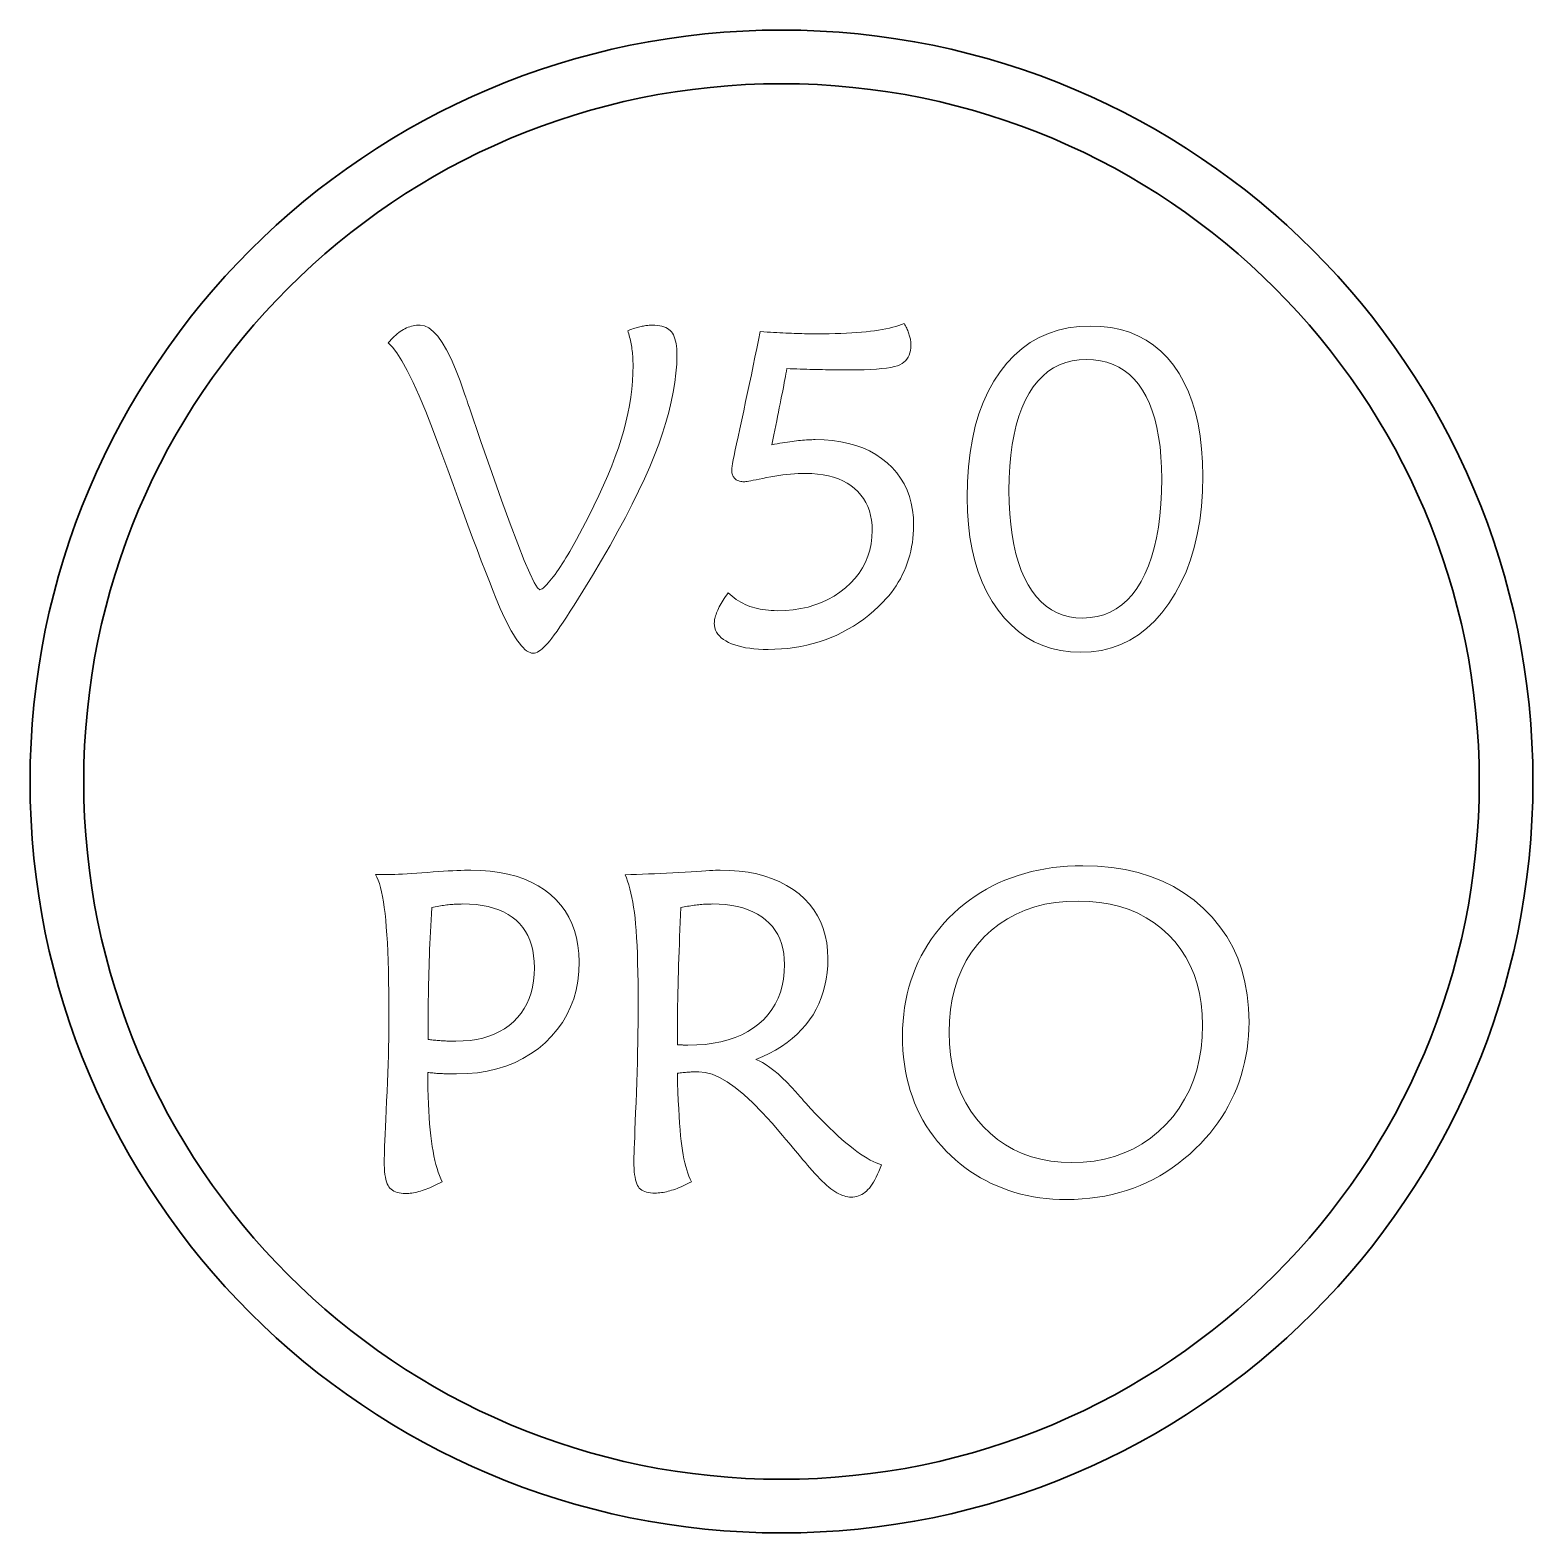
# Model space of a CAD drawing. Extents: x 134.5 to 162.5, y 91 to 119.
import ezdxf

# ---------------------------------------------------------------- set-up
doc = ezdxf.new("R2010")
doc.units = 0

msp = doc.modelspace()

# ---------------------------------------------------------------- linework, layer by layer
at = {"color": 7, "lineweight": 13}
for points in [[(141.173492, 113.170067), (141.200958, 113.203201), (141.228592, 113.23455), (141.256393, 113.264114), (141.284363, 113.291893), (141.3125, 113.317886), (141.34079, 113.342102), (141.369263, 113.364532), (141.397888, 113.38517), (141.426682, 113.40403), (141.455658, 113.421104), (141.484909, 113.436478), (141.514572, 113.450233), (141.544662, 113.462372), (141.57515, 113.472893), (141.606064, 113.481789), (141.63739, 113.489075), (141.669144, 113.494736), (141.701294, 113.498779), (141.733871, 113.501205), (141.766861, 113.502022), (141.848343, 113.489197), (141.930176, 113.450729), (142.012329, 113.386627), (142.094818, 113.296875), (142.177643, 113.18148), (142.260803, 113.040443), (142.344284, 112.873764), (142.428101, 112.681435), (142.512253, 112.46347), (142.596725, 112.219864), (142.607224, 112.190651), (142.617142, 112.162766), (142.62648, 112.136208), (142.635239, 112.110977), (142.643417, 112.087082), (142.651001, 112.064507), (142.65802, 112.043266), (142.664444, 112.023346), (142.670303, 112.004753), (142.675568, 111.987495), (142.675613, 111.987457), (142.675735, 111.987328), (142.675949, 111.987122), (142.676239, 111.986832), (142.676605, 111.986458), (142.677063, 111.986), (142.677597, 111.985466), (142.678223, 111.98484), (142.678925, 111.984131), (142.679718, 111.983345), (142.900513, 111.335297), (143.101456, 110.755463), (143.282578, 110.243843), (143.443863, 109.800446), (143.585312, 109.425255), (143.70694, 109.118286), (143.808716, 108.879532), (143.890671, 108.708992), (143.952789, 108.606667), (143.995071, 108.572556), (144.007721, 108.57457), (144.022461, 108.580605), (144.039261, 108.590668), (144.058136, 108.604759), (144.079102, 108.622871), (144.102127, 108.645004), (144.127228, 108.671165), (144.154404, 108.701355), (144.183655, 108.735565), (144.214981, 108.773804), (144.247513, 108.815155), (144.28038, 108.858696), (144.313583, 108.904449), (144.347107, 108.952393), (144.380966, 109.002541), (144.415146, 109.054878), (144.449677, 109.109428), (144.484528, 109.166168), (144.519714, 109.225113), (144.555237, 109.286247), (144.678574, 109.507225), (144.794662, 109.722015), (144.903473, 109.930626), (145.005035, 110.133057), (145.099319, 110.3293), (145.186356, 110.519363), (145.266129, 110.703239), (145.338638, 110.880943), (145.403885, 111.052452), (145.461868, 111.217789), (145.513519, 111.379173), (145.559723, 111.538864), (145.600479, 111.696854), (145.635818, 111.853142), (145.66571, 112.007721), (145.69017, 112.160606), (145.709198, 112.31179), (145.722794, 112.461273), (145.730942, 112.609055), (145.733658, 112.755127), (145.733414, 112.789864), (145.732666, 112.824341), (145.731415, 112.858574), (145.729675, 112.892555), (145.727432, 112.926292), (145.724701, 112.959778), (145.721466, 112.993011), (145.717728, 113.026001), (145.713501, 113.058739), (145.708771, 113.091232), (145.703537, 113.123428), (145.697815, 113.155296), (145.691589, 113.186829), (145.68486, 113.218033), (145.677643, 113.248909), (145.669922, 113.279449), (145.661713, 113.309654), (145.653, 113.339531), (145.643784, 113.369072), (145.634079, 113.398285), (145.661209, 113.408783), (145.687851, 113.418701), (145.713989, 113.428032), (145.739639, 113.43679), (145.764786, 113.444962), (145.789429, 113.45256), (145.813583, 113.459572), (145.837234, 113.466003), (145.860382, 113.471855), (145.883041, 113.477119), (145.905273, 113.48185), (145.927185, 113.486084), (145.948761, 113.489822), (145.970001, 113.493057), (145.990921, 113.495796), (146.011505, 113.498032), (146.031754, 113.499779), (146.051666, 113.501022), (146.071259, 113.50177), (146.0905, 113.502022), (146.140396, 113.500771), (146.18718, 113.49704), (146.230865, 113.490814), (146.271423, 113.482101), (146.308868, 113.470901), (146.343201, 113.457207), (146.37442, 113.441025), (146.402542, 113.422348), (146.427536, 113.401192), (146.449432, 113.377541), (146.46875, 113.350777), (146.486023, 113.320274), (146.501266, 113.286041), (146.514496, 113.248077), (146.525665, 113.206375), (146.534821, 113.160942), (146.541931, 113.111771), (146.547028, 113.058868), (146.550064, 113.002228), (146.551086, 112.941849), (146.546921, 112.77758), (146.534409, 112.608406), (146.51355, 112.434341), (146.48436, 112.255379), (146.446838, 112.071518), (146.400955, 111.882767), (146.346756, 111.689117), (146.284195, 111.490562), (146.213303, 111.287125), (146.134079, 111.078781), (146.04567, 110.863762), (145.947266, 110.640274), (145.838867, 110.408325), (145.720459, 110.167908), (145.592056, 109.919029), (145.453659, 109.66169), (145.305252, 109.395874), (145.146851, 109.121605), (144.978455, 108.838867), (144.800049, 108.547661), (144.716934, 108.41291), (144.63855, 108.287498), (144.564911, 108.171417), (144.495987, 108.064674), (144.431793, 107.96727), (144.37233, 107.879196), (144.317596, 107.800461), (144.267609, 107.731064), (144.222336, 107.671005), (144.181793, 107.620277), (144.144363, 107.576523), (144.108429, 107.537369), (144.07399, 107.502831), (144.041046, 107.472893), (144.009598, 107.447556), (143.97963, 107.426834), (143.951172, 107.410713), (143.924194, 107.3992), (143.898727, 107.392288), (143.874741, 107.389984), (143.845276, 107.392868), (143.814987, 107.40152), (143.783875, 107.415939), (143.751923, 107.436127), (143.719131, 107.462082), (143.685532, 107.493805), (143.651093, 107.531296), (143.615814, 107.574547), (143.579712, 107.623573), (143.542786, 107.678368), (143.505035, 107.738968), (143.466446, 107.80542), (143.427017, 107.877724), (143.386765, 107.955879), (143.345688, 108.039879), (143.303787, 108.129738), (143.261047, 108.225441), (143.217484, 108.326996), (143.17308, 108.434402), (143.127853, 108.547661), (143.057388, 108.724884), (142.98378, 108.912971), (142.907013, 109.111938), (142.827103, 109.32177), (142.744034, 109.542473), (142.657806, 109.774048), (142.568436, 110.016502), (142.475906, 110.269821), (142.380219, 110.534012), (142.281372, 110.809074), (142.13736, 111.206123), (142.000717, 111.567413), (141.87146, 111.892929), (141.749588, 112.182686), (141.635117, 112.436668), (141.528015, 112.654884), (141.428314, 112.837326), (141.335983, 112.984009), (141.251053, 113.094925)], [(147.505447, 108.514465), (147.542374, 108.481331), (147.580139, 108.449982), (147.618729, 108.420418), (147.658142, 108.392639), (147.698395, 108.366646), (147.739471, 108.34243), (147.781372, 108.320007), (147.824112, 108.299362), (147.867691, 108.280502), (147.912079, 108.263428), (147.95752, 108.248055), (148.004196, 108.234299), (148.052124, 108.22216), (148.101288, 108.211647), (148.151703, 108.202744), (148.203369, 108.195465), (148.256271, 108.189796), (148.310425, 108.185753), (148.365814, 108.183327), (148.422455, 108.182518), (148.573303, 108.186768), (148.718811, 108.199532), (148.858948, 108.220795), (148.993744, 108.250565), (149.123184, 108.288841), (149.247269, 108.335625), (149.365997, 108.390915), (149.479385, 108.454712), (149.587418, 108.527016), (149.690094, 108.607826), (149.785095, 108.695068), (149.870087, 108.786667), (149.945099, 108.882622), (150.010086, 108.982933), (150.065094, 109.087601), (150.110092, 109.196625), (150.145096, 109.310005), (150.17009, 109.427742), (150.185089, 109.549843), (150.190094, 109.676292), (150.186813, 109.77449), (150.176987, 109.86824), (150.160583, 109.957558), (150.13765, 110.042435), (150.108139, 110.122871), (150.072083, 110.198868), (150.029465, 110.270424), (149.980301, 110.33754), (149.924576, 110.400215), (149.862289, 110.45845), (149.794159, 110.511665), (149.720886, 110.55928), (149.642456, 110.601295), (149.558884, 110.637703), (149.470169, 110.66851), (149.376312, 110.693718), (149.277313, 110.713326), (149.173157, 110.727333), (149.063873, 110.735733), (148.949432, 110.738533), (148.880173, 110.737762), (148.810181, 110.735466), (148.739426, 110.731621), (148.667938, 110.72625), (148.595688, 110.719345), (148.522705, 110.710899), (148.448975, 110.70092), (148.374496, 110.689407), (148.299255, 110.676353), (148.223282, 110.661766), (148.150375, 110.647186), (148.084366, 110.634132), (148.025238, 110.62262), (147.972992, 110.61264), (147.927643, 110.604195), (147.889175, 110.59729), (147.857605, 110.591911), (147.832916, 110.588074), (147.815109, 110.58577), (147.804199, 110.585007), (147.78154, 110.585587), (147.760056, 110.587326), (147.739716, 110.590233), (147.720551, 110.594299), (147.702545, 110.599525), (147.685699, 110.605919), (147.670013, 110.613472), (147.655487, 110.622185), (147.64212, 110.632057), (147.629929, 110.643097), (147.618881, 110.655296), (147.609009, 110.668655), (147.600296, 110.683182), (147.592743, 110.698868), (147.586349, 110.715714), (147.581131, 110.733719), (147.577057, 110.752892), (147.574158, 110.773224), (147.572418, 110.794716), (147.571838, 110.817368), (147.5737, 110.837021), (147.5793, 110.872726), (147.588638, 110.924484), (147.601715, 110.99231), (147.618515, 111.076187), (147.639053, 111.176125), (147.66333, 111.292122), (147.69133, 111.424179), (147.723083, 111.572289), (147.75856, 111.736458), (147.795609, 111.90789), (147.832077, 112.077789), (147.867981, 112.246147), (147.90329, 112.412971), (147.938019, 112.578262), (147.972168, 112.74202), (148.005737, 112.904236), (148.038727, 113.064926), (148.071121, 113.224075), (148.102951, 113.381683), (148.16777, 113.37764), (148.231094, 113.373802), (148.292908, 113.370171), (148.353241, 113.366753), (148.412079, 113.363533), (148.469421, 113.360527), (148.525284, 113.357727), (148.579636, 113.355133), (148.632492, 113.352745), (148.683868, 113.350563), (148.734116, 113.348595), (148.783615, 113.346832), (148.832367, 113.345276), (148.880386, 113.343925), (148.927643, 113.342789), (148.974152, 113.34185), (149.019928, 113.341125), (149.064941, 113.340607), (149.109222, 113.340294), (149.15274, 113.340195), (149.273331, 113.340668), (149.389435, 113.342102), (149.501038, 113.34449), (149.608185, 113.347824), (149.710846, 113.352119), (149.809021, 113.357368), (149.90271, 113.363571), (149.991913, 113.370735), (150.076645, 113.378845), (150.156891, 113.387909), (150.233414, 113.397934), (150.306931, 113.408905), (150.377472, 113.420837), (150.445023, 113.433723), (150.509598, 113.447556), (150.571167, 113.462349), (150.629761, 113.478096), (150.685364, 113.494797), (150.737976, 113.512451), (150.787598, 113.531067), (150.799744, 113.508759), (150.811249, 113.486664), (150.822144, 113.464775), (150.832413, 113.4431), (150.842056, 113.421623), (150.851089, 113.40036), (150.859497, 113.379303), (150.867264, 113.358452), (150.87442, 113.337807), (150.880966, 113.317368), (150.886871, 113.297188), (150.892166, 113.27729), (150.896835, 113.257683), (150.900879, 113.238365), (150.904297, 113.219345), (150.907104, 113.200607), (150.909286, 113.182167), (150.910843, 113.164009), (150.911774, 113.146149), (150.912079, 113.128571), (150.910034, 113.077141), (150.90387, 113.029076), (150.8936, 112.98436), (150.879227, 112.943016), (150.860733, 112.905029), (150.838135, 112.870399), (150.811447, 112.839134), (150.780624, 112.811234), (150.745712, 112.78669), (150.706696, 112.765503), (150.660324, 112.746979), (150.603363, 112.7304), (150.535843, 112.715775), (150.457733, 112.703094), (150.369034, 112.692368), (150.26976, 112.683594), (150.159912, 112.676773), (150.039474, 112.67189), (149.908447, 112.668968), (149.766861, 112.667992), (149.712708, 112.668053), (149.658142, 112.668243), (149.603165, 112.668556), (149.54776, 112.668991), (149.491959, 112.669548), (149.43573, 112.670235), (149.379089, 112.671043), (149.322037, 112.671974), (149.264572, 112.673035), (149.206696, 112.674217), (149.148346, 112.675522), (149.089508, 112.676956), (149.030182, 112.678513), (148.970337, 112.680191), (148.910004, 112.681999), (148.849182, 112.683929), (148.787857, 112.685982), (148.726028, 112.688156), (148.663696, 112.69046), (148.600876, 112.692886), (148.592285, 112.646706), (148.583115, 112.597786), (148.573364, 112.546127), (148.563034, 112.49173), (148.552124, 112.434593), (148.540634, 112.374718), (148.528549, 112.312103), (148.5159, 112.24675), (148.50267, 112.178658), (148.488846, 112.107826), (148.474442, 112.034508), (148.459473, 111.958946), (148.443909, 111.881149), (148.427765, 111.801109), (148.411041, 111.718826), (148.393738, 111.6343), (148.375854, 111.547539), (148.357391, 111.458534), (148.338348, 111.367287), (148.318726, 111.273804), (148.370377, 111.283493), (148.420792, 111.292641), (148.469971, 111.301254), (148.517899, 111.309319), (148.564575, 111.316849), (148.610016, 111.323845), (148.654205, 111.330299), (148.697144, 111.336212), (148.738846, 111.341583), (148.779297, 111.34642), (148.818634, 111.350754), (148.856979, 111.35463), (148.894318, 111.358055), (148.930679, 111.361023), (148.966019, 111.363533), (149.000381, 111.365585), (149.033737, 111.367188), (149.066101, 111.368324), (149.097473, 111.369011), (149.127853, 111.36924), (149.293625, 111.364922), (149.452332, 111.351974), (149.603989, 111.330399), (149.748596, 111.300194), (149.886154, 111.261353), (150.016647, 111.213882), (150.140091, 111.157784), (150.256485, 111.093056), (150.365814, 111.019691), (150.468094, 110.937706), (150.56192, 110.848366), (150.645859, 110.752975), (150.719925, 110.65152), (150.784119, 110.544006), (150.838425, 110.430443), (150.882874, 110.310814), (150.917435, 110.185127), (150.942123, 110.053391), (150.95694, 109.915588), (150.961884, 109.771729), (150.960403, 109.689987), (150.955978, 109.60907), (150.948624, 109.528992), (150.938309, 109.449738), (150.925049, 109.371315), (150.908844, 109.293716), (150.889694, 109.216957), (150.867599, 109.141022), (150.84256, 109.065918), (150.814575, 108.991646), (150.783844, 108.918701), (150.750595, 108.84758), (150.714798, 108.778282), (150.676483, 108.710815), (150.635635, 108.645172), (150.592255, 108.581352), (150.546341, 108.519363), (150.497894, 108.459198), (150.446915, 108.400856), (150.393417, 108.344345), (150.306778, 108.258553), (150.217804, 108.177124), (150.126526, 108.100044), (150.032913, 108.027328), (149.936981, 107.958969), (149.838715, 107.894966), (149.738144, 107.83532), (149.635239, 107.780029), (149.530014, 107.729095), (149.422455, 107.682518), (149.312912, 107.640335), (149.201706, 107.6026), (149.088852, 107.569298), (148.974319, 107.540443), (148.858139, 107.516022), (148.740295, 107.49604), (148.620804, 107.480507), (148.499634, 107.469406), (148.376816, 107.462746), (148.252335, 107.460526), (148.159805, 107.46183), (148.071426, 107.465752), (147.987183, 107.47229), (147.907104, 107.481438), (147.831177, 107.493202), (147.759384, 107.507576), (147.691757, 107.524567), (147.628265, 107.544174), (147.568924, 107.566399), (147.513748, 107.591232), (147.463287, 107.618347), (147.418137, 107.647415), (147.378311, 107.678429), (147.343781, 107.711395), (147.314575, 107.746315), (147.29068, 107.78318), (147.272079, 107.821999), (147.258804, 107.862762), (147.250839, 107.905479), (147.248184, 107.95015), (147.248825, 107.971268), (147.250763, 107.993141), (147.253967, 108.015755), (147.258469, 108.039116), (147.264267, 108.063225), (147.271332, 108.088074), (147.279694, 108.113678), (147.289337, 108.14003), (147.300278, 108.167122), (147.3125, 108.194962), (147.326004, 108.223557), (147.34079, 108.252892), (147.356873, 108.282974), (147.374237, 108.313805), (147.392899, 108.345383), (147.412827, 108.377701), (147.434052, 108.410774), (147.456558, 108.444588), (147.480362, 108.479156)], [(156.347763, 110.688744), (156.341446, 110.400589), (156.322464, 110.12368), (156.290817, 109.858017), (156.246521, 109.603592), (156.189575, 109.36042), (156.119965, 109.128494), (156.037704, 108.907806), (155.942795, 108.698364), (155.83522, 108.500175), (155.714981, 108.313225), (155.584671, 108.140961), (155.446854, 107.986832), (155.301529, 107.850838), (155.148682, 107.732971), (154.988327, 107.63324), (154.820465, 107.551643), (154.645096, 107.488182), (154.462204, 107.442848), (154.27182, 107.415649), (154.073914, 107.406586), (153.886002, 107.414444), (153.705688, 107.438034), (153.532974, 107.477348), (153.367859, 107.532394), (153.210327, 107.603157), (153.060379, 107.689651), (152.91803, 107.79187), (152.783279, 107.909821), (152.656128, 108.043488), (152.53656, 108.192886), (152.42659, 108.3554), (152.328186, 108.528412), (152.241364, 108.711914), (152.166107, 108.905922), (152.102432, 109.11042), (152.050339, 109.325424), (152.009827, 109.550919), (151.980881, 109.786911), (151.963516, 110.033409), (151.957733, 110.290398), (151.963867, 110.581955), (151.982285, 110.860771), (152.013, 111.126854), (152.055984, 111.380196), (152.111252, 111.620796), (152.178802, 111.848656), (152.258636, 112.063782), (152.350754, 112.266167), (152.455154, 112.455818), (152.571838, 112.632721), (152.699173, 112.794739), (152.835571, 112.939697), (152.981003, 113.067596), (153.135483, 113.178452), (153.299011, 113.272247), (153.471588, 113.348991), (153.653198, 113.408676), (153.843872, 113.451309), (154.043579, 113.476891), (154.252335, 113.48542), (154.448578, 113.478119), (154.635651, 113.456207), (154.813553, 113.419693), (154.982285, 113.368576), (155.141861, 113.302849), (155.292252, 113.222519), (155.433472, 113.127579), (155.565521, 113.018036), (155.688416, 112.893883), (155.802124, 112.755127), (155.905792, 112.603012), (155.99855, 112.438782), (156.080399, 112.262436), (156.151337, 112.073967), (156.211365, 111.87339), (156.260468, 111.66069), (156.29866, 111.435875), (156.325943, 111.198944), (156.342316, 110.949905)], [(154.115402, 108.045586), (154.251709, 108.052368), (154.38179, 108.072723), (154.505646, 108.106644), (154.623291, 108.154137), (154.734695, 108.215195), (154.83989, 108.289818), (154.938843, 108.378014), (155.031586, 108.479774), (155.118103, 108.595108), (155.198395, 108.724007), (155.271713, 108.865273), (155.337311, 109.0177), (155.395203, 109.18129), (155.445358, 109.356041), (155.487808, 109.541954), (155.522537, 109.739029), (155.549545, 109.947266), (155.568848, 110.166664), (155.580429, 110.397224), (155.58429, 110.638947), (155.580688, 110.850418), (155.569931, 111.051643), (155.551987, 111.242622), (155.526855, 111.423347), (155.494553, 111.593826), (155.455078, 111.754051), (155.408417, 111.90403), (155.354568, 112.043762), (155.293549, 112.173241), (155.225357, 112.292473), (155.150314, 112.400879), (155.068756, 112.497871), (154.980698, 112.58345), (154.886108, 112.657623), (154.785004, 112.720383), (154.677399, 112.771729), (154.563263, 112.811668), (154.442627, 112.840195), (154.31546, 112.857307), (154.181793, 112.863014), (154.046371, 112.856705), (153.917313, 112.837784), (153.794586, 112.806252), (153.678223, 112.7621), (153.568207, 112.705338), (153.464539, 112.635963), (153.367203, 112.55397), (153.27623, 112.459366), (153.191605, 112.352142), (153.113327, 112.232307), (153.041977, 112.100693), (152.978134, 111.958115), (152.921814, 111.804588), (152.873001, 111.640106), (152.831696, 111.464676), (152.797897, 111.278282), (152.771606, 111.08094), (152.752838, 110.872643), (152.741562, 110.653389), (152.737808, 110.42318), (152.741394, 110.200195), (152.752167, 109.987663), (152.770111, 109.785583), (152.795242, 109.593971), (152.827545, 109.412804), (152.86702, 109.242104), (152.913681, 109.081856), (152.967514, 108.93206), (153.028534, 108.792725), (153.096725, 108.663841), (153.171524, 108.546371), (153.252335, 108.441269), (153.339157, 108.348534), (153.432007, 108.268158), (153.530853, 108.20015), (153.635742, 108.144508), (153.746628, 108.101227), (153.863541, 108.07032), (153.986465, 108.051773)], [(142.177643, 97.54351), (142.138092, 97.522453), (142.099136, 97.502434), (142.060745, 97.483452), (142.022949, 97.465508), (141.985733, 97.448593), (141.949097, 97.432724), (141.91304, 97.417892), (141.877563, 97.404091), (141.842667, 97.391335), (141.80835, 97.379608), (141.774612, 97.368965), (141.741455, 97.359444), (141.708878, 97.351044), (141.676895, 97.343758), (141.645477, 97.337601), (141.614655, 97.332558), (141.584396, 97.328636), (141.554733, 97.325836), (141.52565, 97.324158), (141.497147, 97.323593), (141.453705, 97.324837), (141.412994, 97.328575), (141.375031, 97.334801), (141.339798, 97.343513), (141.307312, 97.354713), (141.277557, 97.368408), (141.250549, 97.38459), (141.226273, 97.403267), (141.204742, 97.424423), (141.185944, 97.448074), (141.169388, 97.475258), (141.154572, 97.506996), (141.141495, 97.543304), (141.130173, 97.584175), (141.12059, 97.629608), (141.112747, 97.679611), (141.106644, 97.734177), (141.10228, 97.793304), (141.09967, 97.856995), (141.098801, 97.925255), (141.099243, 97.975273), (141.10054, 98.039032), (141.102722, 98.116524), (141.105774, 98.207748), (141.109695, 98.312706), (141.114487, 98.431396), (141.120148, 98.56382), (141.126678, 98.709984), (141.134094, 98.869881), (141.142365, 99.04351), (141.15065, 99.221916), (141.158051, 99.396126), (141.164597, 99.566147), (141.170258, 99.731979), (141.175049, 99.893616), (141.17897, 100.051064), (141.182022, 100.204323), (141.184189, 100.353386), (141.185501, 100.49826), (141.185944, 100.638947), (141.185333, 100.86364), (141.183533, 101.07795), (141.180527, 101.281891), (141.176315, 101.475464), (141.170898, 101.658661), (141.164276, 101.831482), (141.156464, 101.993927), (141.14743, 102.146004), (141.137207, 102.287704), (141.125778, 102.419029), (141.113052, 102.541023), (141.098969, 102.654716), (141.083511, 102.760109), (141.066681, 102.857208), (141.048492, 102.945999), (141.028931, 103.026497), (141.007996, 103.098701), (140.985687, 103.162598), (140.962021, 103.218201), (140.936981, 103.265503), (141.115402, 103.265503), (141.169617, 103.265923), (141.22934, 103.267166), (141.294586, 103.269241), (141.365356, 103.272141), (141.44165, 103.275879), (141.523453, 103.280441), (141.610779, 103.285835), (141.703613, 103.292061), (141.801971, 103.299118), (141.905853, 103.306999), (142.009903, 103.31488), (142.108765, 103.321938), (142.202438, 103.328163), (142.290924, 103.333557), (142.374222, 103.33812), (142.452332, 103.34185), (142.525253, 103.344757), (142.592987, 103.346832), (142.655548, 103.348076), (142.712906, 103.348495), (142.89801, 103.343948), (143.074905, 103.330315), (143.243576, 103.307602), (143.404037, 103.275795), (143.556274, 103.234901), (143.700302, 103.184921), (143.836105, 103.125854), (143.963699, 103.057701), (144.083069, 102.980461), (144.194244, 102.894135), (144.295944, 102.799797), (144.386932, 102.698532), (144.467224, 102.59034), (144.536804, 102.475212), (144.595688, 102.353157), (144.64386, 102.224174), (144.681335, 102.088264), (144.708099, 101.945419), (144.724152, 101.795647), (144.729507, 101.638947), (144.72316, 101.457329), (144.704117, 101.2826), (144.672363, 101.114754), (144.62793, 100.953804), (144.570801, 100.799736), (144.500961, 100.652557), (144.418427, 100.512268), (144.323196, 100.378868), (144.215271, 100.25235), (144.09465, 100.132721), (143.963867, 100.022354), (143.825439, 99.923592), (143.679382, 99.836456), (143.525696, 99.760941), (143.364365, 99.697037), (143.195404, 99.64476), (143.018799, 99.604095), (142.834564, 99.57505), (142.6427, 99.557617), (142.443207, 99.551811), (142.411957, 99.551872), (142.381287, 99.552063), (142.351212, 99.552368), (142.321701, 99.552811), (142.292786, 99.553368), (142.26445, 99.554054), (142.236679, 99.554863), (142.209503, 99.555794), (142.182907, 99.556854), (142.156891, 99.558037), (142.131256, 99.559387), (142.105774, 99.560944), (142.08046, 99.562706), (142.055313, 99.564674), (142.030334, 99.566849), (142.005524, 99.569237), (141.980881, 99.571831), (141.95639, 99.574631), (141.932083, 99.577644), (141.907928, 99.580856), (141.909378, 99.426125), (141.912079, 99.27729), (141.916016, 99.134338), (141.921204, 98.997292), (141.927643, 98.866127), (141.935318, 98.74086), (141.944244, 98.621475), (141.954407, 98.507996), (141.96582, 98.400398), (141.97847, 98.298698), (141.992416, 98.202271), (142.007675, 98.110481), (142.024277, 98.023346), (142.042206, 97.940857), (142.061462, 97.863014), (142.082031, 97.789818), (142.103943, 97.721268), (142.127182, 97.657372), (142.151749, 97.598122)], [(148.019958, 99.821518), (148.082001, 99.796745), (148.146942, 99.763931), (148.214783, 99.723053), (148.285522, 99.674133), (148.359177, 99.617165), (148.43573, 99.552139), (148.515198, 99.479073), (148.597565, 99.397949), (148.682831, 99.308784), (148.770996, 99.211563), (148.794479, 99.184837), (148.816803, 99.159447), (148.837967, 99.135376), (148.857971, 99.11264), (148.876816, 99.091232), (148.894485, 99.071144), (148.910995, 99.052391), (148.926361, 99.034966), (148.940552, 99.018867), (148.953568, 99.004089), (149.046143, 98.904282), (149.136307, 98.80899), (149.224075, 98.718224), (149.309418, 98.631973), (149.392365, 98.550255), (149.472916, 98.473053), (149.551041, 98.400383), (149.62677, 98.33223), (149.700089, 98.268593), (149.770996, 98.209488), (149.839676, 98.154816), (149.906265, 98.104507), (149.970795, 98.058556), (150.033234, 98.016953), (150.093613, 97.979713), (150.151917, 97.946831), (150.208145, 97.918304), (150.262283, 97.894135), (150.314362, 97.874321), (150.364365, 97.858864), (150.340164, 97.795982), (150.315735, 97.736794), (150.291046, 97.68129), (150.266113, 97.629486), (150.240921, 97.581375), (150.215485, 97.536957), (150.189804, 97.496231), (150.163864, 97.459198), (150.13768, 97.425858), (150.111252, 97.39621), (150.084198, 97.369797), (150.056152, 97.346169), (150.0271, 97.325317), (149.997055, 97.307243), (149.966019, 97.291954), (149.93399, 97.279449), (149.900955, 97.269714), (149.866928, 97.262764), (149.831909, 97.258598), (149.795898, 97.257202), (149.764877, 97.258492), (149.733246, 97.262352), (149.700974, 97.268784), (149.668091, 97.277786), (149.634583, 97.28936), (149.600464, 97.303513), (149.565704, 97.320236), (149.530334, 97.339531), (149.494339, 97.361397), (149.457718, 97.385834), (149.420151, 97.413223), (149.381287, 97.443924), (149.341141, 97.477951), (149.299713, 97.515297), (149.257004, 97.555962), (149.212997, 97.599945), (149.167709, 97.647247), (149.121124, 97.697868), (149.073257, 97.751808), (149.024109, 97.809074), (148.985443, 97.853882), (148.944107, 97.902016), (148.900131, 97.953468), (148.853485, 98.00824), (148.804199, 98.06633), (148.752243, 98.127747), (148.697647, 98.192474), (148.640381, 98.260521), (148.58046, 98.331894), (148.517883, 98.406586), (148.326019, 98.632057), (148.14212, 98.833801), (147.966187, 99.01181), (147.798218, 99.166084), (147.638214, 99.296623), (147.486191, 99.403427), (147.342117, 99.486496), (147.206024, 99.545837), (147.077896, 99.581436), (146.957718, 99.593307), (146.944153, 99.593246), (146.930008, 99.593056), (146.915268, 99.592743), (146.899963, 99.592308), (146.884064, 99.591751), (146.867599, 99.591064), (146.85054, 99.590256), (146.832916, 99.589325), (146.814697, 99.588264), (146.795898, 99.587082), (146.776352, 99.585732), (146.75589, 99.584175), (146.734528, 99.582413), (146.71225, 99.580444), (146.689056, 99.578262), (146.664948, 99.575874), (146.639923, 99.57328), (146.613983, 99.57048), (146.587143, 99.567474), (146.559387, 99.564262), (146.564697, 99.384155), (146.570663, 99.213966), (146.577301, 99.053696), (146.58461, 98.903343), (146.592575, 98.762909), (146.601212, 98.632393), (146.610504, 98.511787), (146.620468, 98.401108), (146.631088, 98.300339), (146.642365, 98.209488), (146.654617, 98.125526), (146.668091, 98.045418), (146.682831, 97.969177), (146.698807, 97.89679), (146.716019, 97.828262), (146.734482, 97.763596), (146.754196, 97.702789), (146.775146, 97.645836), (146.797348, 97.592743), (146.820801, 97.54351), (146.781265, 97.522499), (146.742371, 97.502602), (146.704086, 97.483826), (146.666443, 97.466171), (146.62941, 97.449631), (146.592987, 97.434219), (146.557205, 97.419922), (146.522034, 97.406746), (146.487488, 97.394691), (146.453568, 97.383759), (146.420227, 97.373909), (146.387436, 97.365089), (146.355164, 97.357307), (146.323456, 97.350563), (146.292267, 97.344864), (146.261627, 97.340195), (146.231522, 97.336563), (146.20195, 97.333969), (146.172928, 97.332413), (146.14444, 97.331894), (146.10025, 97.333054), (146.05896, 97.33654), (146.020584, 97.342354), (145.985107, 97.350487), (145.95253, 97.360939), (145.922867, 97.373718), (145.896103, 97.388824), (145.872253, 97.40625), (145.851288, 97.426003), (145.833237, 97.448074), (145.817474, 97.473763), (145.80336, 97.504341), (145.790924, 97.539818), (145.780136, 97.580193), (145.770996, 97.625465), (145.763535, 97.675629), (145.757721, 97.73069), (145.753571, 97.790649), (145.751083, 97.855507), (145.750259, 97.925255), (145.750641, 97.958572), (145.751831, 98.008743), (145.753799, 98.075752), (145.756561, 98.159615), (145.760101, 98.260315), (145.76445, 98.377869), (145.769562, 98.512268), (145.775482, 98.663513), (145.782181, 98.831604), (145.789673, 99.016541), (145.797165, 99.20874), (145.803864, 99.398613), (145.809784, 99.586166), (145.814896, 99.771393), (145.819244, 99.9543), (145.822784, 100.13488), (145.825546, 100.313141), (145.827515, 100.489075), (145.828705, 100.662682), (145.829086, 100.833969), (145.828506, 101.047371), (145.826767, 101.249405), (145.823868, 101.440071), (145.819794, 101.619362), (145.814575, 101.787285), (145.808182, 101.943848), (145.800629, 102.089027), (145.791916, 102.222847), (145.782043, 102.345299), (145.770996, 102.456375), (145.758682, 102.55928), (145.744949, 102.657204), (145.729797, 102.750153), (145.713242, 102.83812), (145.695282, 102.921104), (145.675903, 102.999115), (145.655106, 103.072144), (145.632904, 103.14019), (145.609299, 103.203262), (145.584274, 103.261353), (145.691833, 103.264862), (145.800385, 103.268738), (145.909927, 103.272995), (146.020462, 103.277618), (146.132004, 103.282623), (146.244522, 103.287994), (146.358047, 103.293739), (146.47258, 103.299858), (146.588089, 103.306351), (146.704605, 103.313225), (146.816437, 103.319923), (146.917892, 103.32592), (147.008972, 103.331207), (147.089676, 103.335793), (147.160004, 103.339676), (147.219971, 103.34285), (147.269547, 103.345322), (147.308762, 103.347084), (147.337601, 103.348137), (147.356064, 103.348495), (147.538818, 103.344055), (147.713654, 103.330734), (147.880569, 103.308533), (148.039551, 103.277451), (148.190613, 103.237495), (148.33374, 103.18866), (148.468948, 103.130936), (148.596222, 103.064346), (148.715591, 102.988869), (148.827011, 102.90451), (148.929108, 102.812561), (149.020462, 102.714302), (149.101059, 102.609734), (149.170914, 102.498863), (149.230026, 102.381683), (149.278381, 102.258202), (149.315994, 102.12841), (149.342865, 101.99231), (149.358994, 101.849899), (149.364365, 101.701187), (149.360962, 101.569511), (149.350754, 101.441689), (149.33374, 101.317726), (149.309921, 101.197624), (149.279297, 101.081375), (149.241867, 100.968987), (149.197632, 100.860466), (149.146606, 100.755798), (149.08876, 100.654984), (149.024109, 100.558037), (148.95282, 100.465149), (148.875061, 100.376541), (148.790833, 100.292206), (148.700134, 100.212143), (148.602951, 100.136353), (148.499298, 100.064842), (148.389175, 99.997597), (148.272583, 99.934631), (148.149506, 99.875938)], [(153.804199, 97.211563), (153.678864, 97.213661), (153.555145, 97.21994), (153.43306, 97.230423), (153.312576, 97.245087), (153.193726, 97.263947), (153.076477, 97.286995), (152.960861, 97.31424), (152.846848, 97.345673), (152.734467, 97.381294), (152.623703, 97.421104), (152.515045, 97.464905), (152.409012, 97.512474), (152.305588, 97.56382), (152.204773, 97.61895), (152.106583, 97.677849), (152.011002, 97.740524), (151.91803, 97.806976), (151.827682, 97.877205), (151.739944, 97.95121), (151.654816, 98.028992), (151.567413, 98.115005), (151.484451, 98.203758), (151.405914, 98.295258), (151.331833, 98.389488), (151.262177, 98.486458), (151.196976, 98.586166), (151.136215, 98.688614), (151.07988, 98.7938), (151.028, 98.901726), (150.980545, 99.01239), (150.937576, 99.125755), (150.899139, 99.241768), (150.865219, 99.360443), (150.835815, 99.481766), (150.810944, 99.605751), (150.790588, 99.732391), (150.77475, 99.861687), (150.763443, 99.993637), (150.756668, 100.128242), (150.75441, 100.265503), (150.756836, 100.399818), (150.764114, 100.532227), (150.776245, 100.662727), (150.793243, 100.791313), (150.815094, 100.917992), (150.841797, 101.042763), (150.873352, 101.165627), (150.90976, 101.286583), (150.951019, 101.405632), (150.997147, 101.522766), (151.047989, 101.637581), (151.103455, 101.749657), (151.163513, 101.858986), (151.22818, 101.965584), (151.297455, 102.069443), (151.371338, 102.170563), (151.449814, 102.268951), (151.532913, 102.364594), (151.620605, 102.457497), (151.712906, 102.547661), (151.806519, 102.632683), (151.903122, 102.71347), (152.002701, 102.790024), (152.10527, 102.86235), (152.210831, 102.930443), (152.319382, 102.994301), (152.430923, 103.053925), (152.545441, 103.109322), (152.662949, 103.160484), (152.783447, 103.207413), (152.906525, 103.249985), (153.031754, 103.288078), (153.159134, 103.321686), (153.288681, 103.350815), (153.42038, 103.375465), (153.55423, 103.39563), (153.690247, 103.411316), (153.82843, 103.422516), (153.968765, 103.429237), (154.111252, 103.43148), (154.386978, 103.423515), (154.651505, 103.399612), (154.904816, 103.359779), (155.146942, 103.304008), (155.377853, 103.232307), (155.597565, 103.144676), (155.806061, 103.041107), (156.003372, 102.9216), (156.189468, 102.786171), (156.364365, 102.634796), (156.525192, 102.470238), (156.669098, 102.295212), (156.796066, 102.109734), (156.906097, 101.913803), (156.999222, 101.707413), (157.075394, 101.49057), (157.134659, 101.26326), (157.176971, 101.025505), (157.202362, 100.77729), (157.210831, 100.518616), (157.208527, 100.389053), (157.20163, 100.260941), (157.190109, 100.134277), (157.173996, 100.009071), (157.153259, 99.885315), (157.12793, 99.763016), (157.097992, 99.642166), (157.063446, 99.522766), (157.024292, 99.404816), (156.980545, 99.288322), (156.932388, 99.17382), (156.880051, 99.061852), (156.823517, 98.952415), (156.762787, 98.845505), (156.697876, 98.741127), (156.628754, 98.639282), (156.555466, 98.539963), (156.477966, 98.443184), (156.396286, 98.34893), (156.310425, 98.257202), (156.208755, 98.155258), (156.104614, 98.058533), (155.997971, 97.967041), (155.88884, 97.880775), (155.777222, 97.799736), (155.663116, 97.72393), (155.546524, 97.653343), (155.427429, 97.58799), (155.305862, 97.52787), (155.181793, 97.472969), (155.055237, 97.423302), (154.926193, 97.378868), (154.794647, 97.339653), (154.660629, 97.305672), (154.524109, 97.276917), (154.385101, 97.253387), (154.243622, 97.235092), (154.09964, 97.222015), (153.953156, 97.214172)], [(156.343613, 100.460526), (156.337311, 100.66629), (156.31839, 100.863678), (156.28685, 101.052681), (156.242706, 101.233307), (156.185944, 101.405548), (156.116562, 101.569405), (156.034576, 101.724884), (155.939972, 101.871979), (155.832748, 102.010689), (155.712906, 102.141022), (155.582489, 102.260857), (155.443527, 102.36808), (155.296021, 102.462685), (155.139969, 102.544678), (154.975357, 102.614052), (154.8022, 102.670815), (154.620499, 102.714966), (154.430252, 102.746498), (154.231461, 102.765419), (154.024109, 102.771729), (153.810211, 102.765045), (153.605026, 102.74501), (153.408554, 102.711601), (153.220795, 102.664841), (153.041748, 102.604713), (152.871414, 102.531227), (152.709793, 102.444382), (152.5569, 102.344177), (152.412704, 102.230606), (152.277222, 102.103676), (152.152664, 101.96563), (152.041214, 101.818695), (151.942871, 101.662888), (151.857635, 101.498199), (151.785522, 101.324631), (151.726517, 101.142181), (151.680634, 100.950859), (151.647842, 100.750648), (151.628174, 100.541565), (151.621628, 100.323593), (151.627975, 100.112663), (151.647018, 99.909737), (151.678757, 99.714821), (151.723206, 99.527908), (151.780334, 99.349007), (151.850174, 99.178116), (151.932709, 99.015236), (152.027924, 98.860359), (152.135849, 98.713493), (152.256485, 98.574631), (152.387268, 98.446518), (152.525696, 98.331894), (152.671753, 98.230751), (152.825439, 98.143097), (152.986771, 98.068924), (153.155731, 98.00824), (153.332336, 97.961044), (153.516556, 97.92733), (153.708435, 97.907104), (153.907928, 97.90036), (154.11969, 97.907494), (154.323456, 97.928909), (154.519196, 97.964592), (154.70694, 98.014549), (154.886658, 98.078781), (155.05838, 98.157288), (155.222107, 98.250069), (155.377808, 98.357124), (155.525497, 98.478447), (155.665192, 98.614052), (155.794098, 98.760979), (155.909424, 98.91629), (156.011185, 99.079987), (156.09938, 99.25206), (156.174011, 99.432518), (156.235062, 99.621353), (156.282562, 99.818573), (156.316483, 100.024178), (156.336838, 100.238159)], [(141.916229, 100.194962), (141.939575, 100.191727), (141.96312, 100.18866), (141.986877, 100.185753), (142.010834, 100.183014), (142.035004, 100.180443), (142.059387, 100.178032), (142.083969, 100.175797), (142.108765, 100.173721), (142.133759, 100.171814), (142.158966, 100.170067), (142.184509, 100.168495), (142.21051, 100.167084), (142.236954, 100.165833), (142.26387, 100.164757), (142.291229, 100.163841), (142.319046, 100.163101), (142.347336, 100.162514), (142.376068, 100.162102), (142.405258, 100.16185), (142.434906, 100.161766), (142.568863, 100.165398), (142.696899, 100.176292), (142.818985, 100.194443), (142.93515, 100.219864), (143.04538, 100.252541), (143.149673, 100.292473), (143.248032, 100.339676), (143.340454, 100.394135), (143.426956, 100.455856), (143.507523, 100.524841), (143.581223, 100.600258), (143.647186, 100.681274), (143.705383, 100.767891), (143.755814, 100.860107), (143.798492, 100.957932), (143.833405, 101.061356), (143.860565, 101.17038), (143.879959, 101.285004), (143.891602, 101.405235), (143.895477, 101.531067), (143.892075, 101.64447), (143.881866, 101.752312), (143.864853, 101.854591), (143.841049, 101.951317), (143.810425, 102.042473), (143.772995, 102.128075), (143.72876, 102.208115), (143.677719, 102.2826), (143.619873, 102.351517), (143.555237, 102.414879), (143.484024, 102.472435), (143.406525, 102.523926), (143.322708, 102.569366), (143.232574, 102.608742), (143.136139, 102.642059), (143.033401, 102.669319), (142.924362, 102.690521), (142.809006, 102.705673), (142.687347, 102.71476), (142.559387, 102.717789), (142.533554, 102.717644), (142.507523, 102.717209), (142.481277, 102.716476), (142.454819, 102.715462), (142.428162, 102.714157), (142.401291, 102.712555), (142.374222, 102.71067), (142.346939, 102.708488), (142.319443, 102.706024), (142.291748, 102.703262), (142.263641, 102.700134), (142.234894, 102.696541), (142.205551, 102.692497), (142.175568, 102.687996), (142.144958, 102.683037), (142.113739, 102.67762), (142.081894, 102.671753), (142.049423, 102.665421), (142.016327, 102.658638), (141.98262, 102.651398), (141.976151, 102.53727), (141.970001, 102.423927), (141.964203, 102.311378), (141.958725, 102.199615), (141.953568, 102.088638), (141.948761, 101.978447), (141.944275, 101.869049), (141.940125, 101.760445), (141.93631, 101.652618), (141.932831, 101.545586), (141.929672, 101.439262), (141.926849, 101.333557), (141.924362, 101.22847), (141.922211, 101.124008), (141.92038, 101.020172), (141.918884, 100.916954), (141.917725, 100.814362), (141.916885, 100.712395), (141.916397, 100.611046), (141.916229, 100.510315)], [(146.625778, 102.651398), (146.619293, 102.51339), (146.613159, 102.376541), (146.607346, 102.24086), (146.601868, 102.106339), (146.596725, 101.972977), (146.591919, 101.840775), (146.587433, 101.70974), (146.583282, 101.579865), (146.579468, 101.451149), (146.575974, 101.323593), (146.57283, 101.197037), (146.570007, 101.071312), (146.56752, 100.946419), (146.565353, 100.82235), (146.563538, 100.699112), (146.562042, 100.576706), (146.560883, 100.455132), (146.560043, 100.334381), (146.559555, 100.21447), (146.559387, 100.095383), (146.56633, 100.095337), (146.573898, 100.095215), (146.582108, 100.095009), (146.590912, 100.094719), (146.600357, 100.094345), (146.610413, 100.093887), (146.621109, 100.093346), (146.632416, 100.092728), (146.644348, 100.092018), (146.656891, 100.091232), (146.669449, 100.090439), (146.681381, 100.089737), (146.692688, 100.089111), (146.703369, 100.088577), (146.713425, 100.08812), (146.72287, 100.087746), (146.731689, 100.087456), (146.739883, 100.08725), (146.747452, 100.08712), (146.75441, 100.087082), (146.919998, 100.091064), (147.078217, 100.103012), (147.22905, 100.122932), (147.372498, 100.150818), (147.50856, 100.186668), (147.637222, 100.230484), (147.758514, 100.282265), (147.872406, 100.342018), (147.978928, 100.409737), (148.078049, 100.48542), (148.168716, 100.568161), (148.249832, 100.657036), (148.321411, 100.75206), (148.383453, 100.853226), (148.435944, 100.960526), (148.478882, 101.073967), (148.512283, 101.193558), (148.536148, 101.319283), (148.550461, 101.451149), (148.555237, 101.589157), (148.551727, 101.694588), (148.541214, 101.795128), (148.523682, 101.890778), (148.49913, 101.981522), (148.467575, 102.067368), (148.429016, 102.148323), (148.383423, 102.22438), (148.330841, 102.295547), (148.271225, 102.361809), (148.204605, 102.42318), (148.131607, 102.479156), (148.052826, 102.529236), (147.968277, 102.573425), (147.877975, 102.611725), (147.781891, 102.644135), (147.680054, 102.670647), (147.572433, 102.691269), (147.459045, 102.706001), (147.339905, 102.714844), (147.214981, 102.717789), (147.186722, 102.717621), (147.158386, 102.717125), (147.129959, 102.716293), (147.101456, 102.715134), (147.072876, 102.713638), (147.044189, 102.711815), (147.015442, 102.709656), (146.986603, 102.707161), (146.957687, 102.704346), (146.92868, 102.701187), (146.899506, 102.697701), (146.870087, 102.693886), (146.840424, 102.689735), (146.810501, 102.685257), (146.780334, 102.680443), (146.749924, 102.675293), (146.719254, 102.669823), (146.688339, 102.664009), (146.657181, 102.657867)]]:
    msp.add_lwpolyline(points, close=True, dxfattribs=at)
at = {"color": 7, "lineweight": 35}
for radius in [14, 13]:
    msp.add_circle((148.5, 105), radius, dxfattribs=at)

doc.saveas('drawing.dxf')
